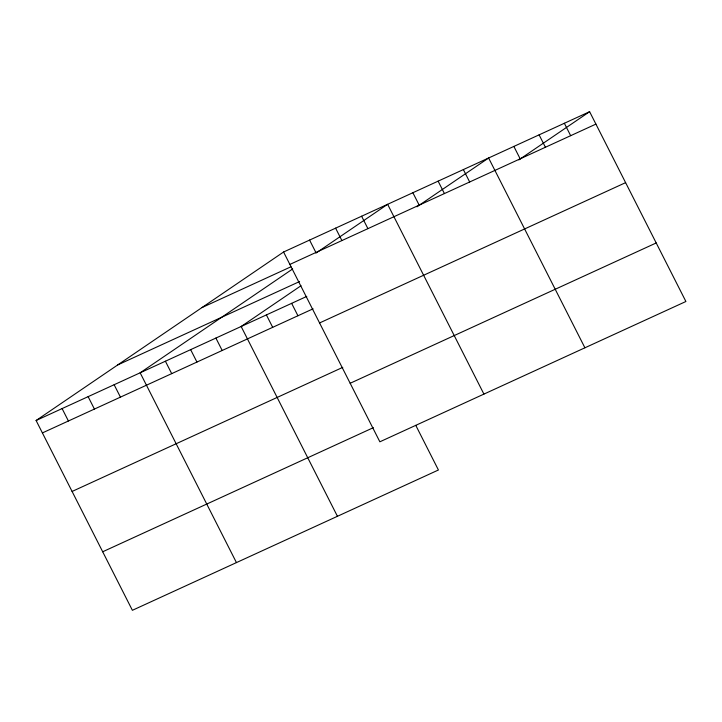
<?xml version="1.0" encoding="UTF-8"?>
<svg xmlns="http://www.w3.org/2000/svg" width="722" height="722" viewBox="0 0 722 722"><rect width="100%" height="100%" fill="white"/><g stroke="black" fill="none" stroke-linecap="round" stroke-linejoin="round"><path stroke-width="1.08" d="M415.773 425.348L438.425 469.995L132.388 610.307L36.1 420.502L283.575 252.005L589.612 111.693L685.9 301.498L379.862 441.81L283.575 252.005M292.672 268.954L140.149 372.796L236.446 562.6M315.938 253.106L387.624 204.299L483.921 394.104M301.029 285.722L241.148 326.497L337.436 516.293M416.928 206.808L488.613 158.001L584.91 347.796M518.829 159.887L589.612 111.693M289.874 264.423L595.903 124.112M201.907 307.608L290.948 266.788M117.767 364.899L299.585 281.544M36.1 420.502L306.787 296.399M42.399 432.92L313.086 308.808M319.566 322.96L625.604 182.648M72.092 491.456L342.788 367.354M350.17 383.274L656.199 242.962M102.695 551.77L373.382 427.659M564.36 123.272L570.66 135.682M539.108 134.852L545.408 147.261M513.865 146.422L520.165 158.84M463.371 169.571L469.67 181.989M438.119 181.15L444.418 193.559M412.876 192.729L419.175 205.138M361.614 216.23L367.913 228.639M335.595 228.152L341.894 240.57M309.585 240.083L315.884 252.492M291.643 303.339L297.933 315.758M266.391 314.918L272.69 327.337M215.896 338.067L222.195 350.486M190.644 349.647L196.944 362.056M165.401 361.226L171.701 373.635M114.139 384.727L120.439 397.136M88.129 396.649L94.42 409.067M62.11 408.58L68.409 420.989"/></g></svg>
